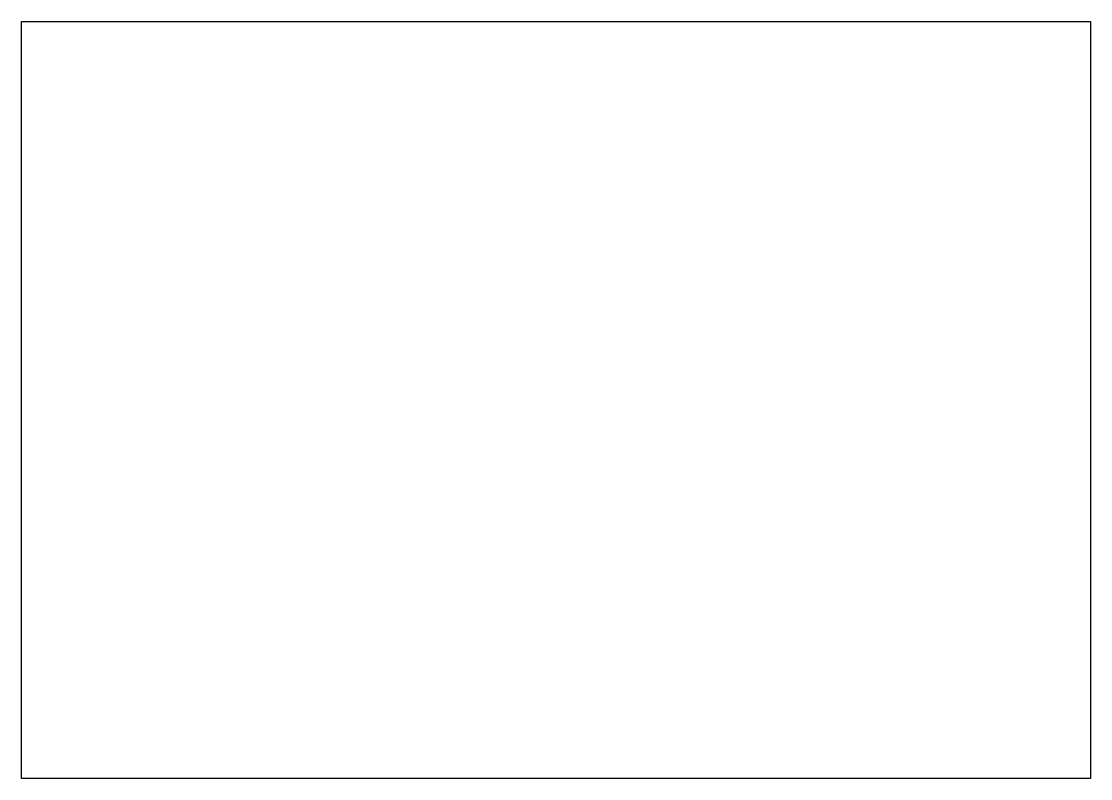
# Model space of a CAD drawing. Header units: inches. Extents: x 0 to 842, y 0 to 596.
import ezdxf

# ---------------------------------------------------------------- set-up
doc = ezdxf.new("R2010")
doc.units = ezdxf.units.IN
doc.header["$MEASUREMENT"] = 0
doc.layers.add('레이어 1', color=7, linetype='Continuous')
picture_1 = doc.add_image_def('image1.png', size_in_pixel=(842, 596))

# ---------------------------------------------------------------- blocks, each defined once
blk = doc.blocks.new('block 2')
at = {"layer": '레이어 1'}
image = blk.add_image(picture_1, insert=(0, 0), size_in_units=(842, 596), dxfattribs=at)

msp = doc.modelspace()

# ---------------------------------------------------------------- block references
at = {"layer": '레이어 1'}
msp.add_blockref('block 2', (0, 0), dxfattribs=at)

doc.saveas('drawing.dxf')
